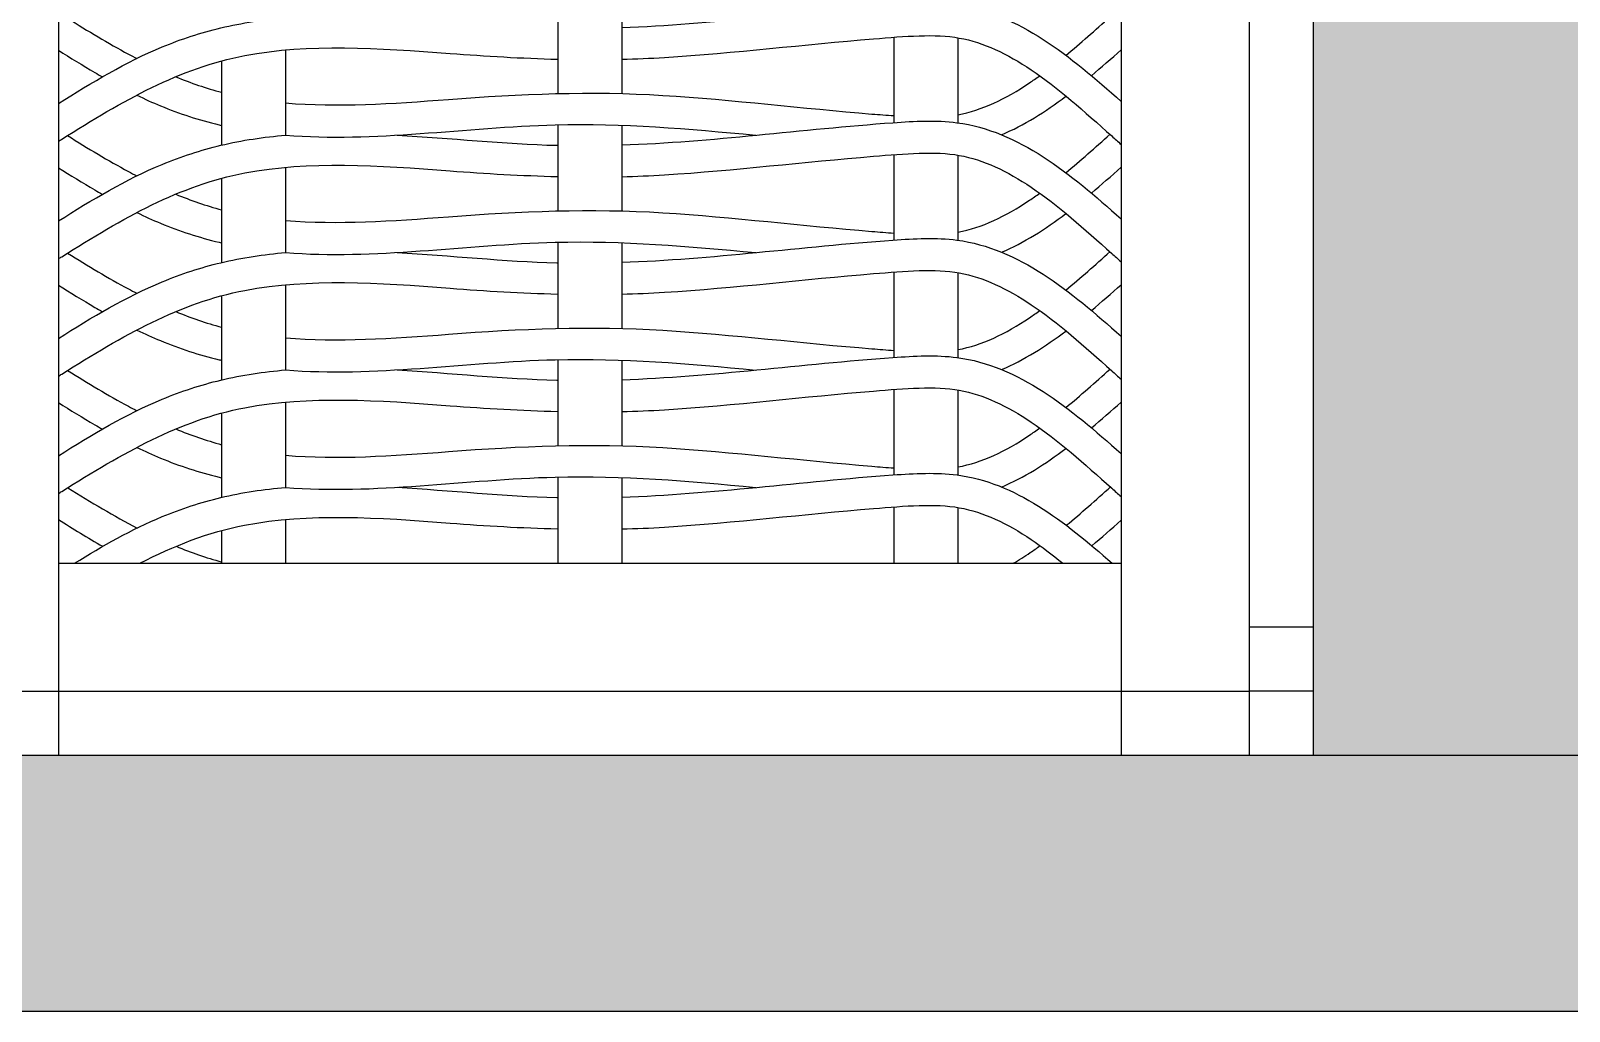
# Model space of a CAD drawing. Header units: millimetres. Extents: x 3409 to 3822, y 896 to 1108.
# Drawn here: x 3728.862 to 3730.064, y 1037.441 to 1038.207 of the extents above; entities that cross this region are included whole.
import ezdxf

# ---------------------------------------------------------------- set-up
doc = ezdxf.new("R2010")
doc.units = ezdxf.units.MM
for name, color, linetype in [('a-epipla', 8, 'Continuous'), ('a-toixoi', 5, 'Continuous'), ('toixoi_provolh', 150, 'Continuous')]:
    doc.layers.add(name, color=color, linetype=linetype)

msp = doc.modelspace()

# ---------------------------------------------------------------- hatches: boundary and pattern name
at = {"layer": 'a-epipla', "true_color": 0xc7c8ca}
h = msp.add_hatch(color=9, dxfattribs=at)
h.dxf.hatch_style = 1
h.paths.add_polyline_path([(3742.7639, 1037.6405), (3676.9639, 1037.6405), (3676.9639, 1037.4405), (3742.7639, 1037.4405)])
at = {"layer": 'toixoi_provolh', "true_color": 0xa7a8aa}
h = msp.add_hatch(color=253, dxfattribs=at)
h.dxf.hatch_style = 1
h.paths.add_polyline_path([(3726.4639, 1040.6405), (3726.4639, 1040.2405)], flags=17)
h.paths.add_polyline_path([(3726.8639, 1040.6405), (3726.4639, 1040.6405), (3726.4639, 1040.2405), (3726.4639, 1037.6405), (3726.8639, 1037.6405)])
h.paths.add_polyline_path([(3729.8639, 1040.6405), (3726.8639, 1040.6405), (3726.8639, 1040.2405), (3729.8639, 1040.2405)])
h.paths.add_polyline_path([(3730.2639, 1040.6405), (3729.8639, 1040.6405), (3729.8639, 1040.2405), (3729.8639, 1037.6405), (3730.2639, 1037.6405)])
h.paths.add_polyline_path([(3733.2639, 1040.6405), (3730.2639, 1040.6405), (3730.2639, 1040.2405), (3733.2639, 1040.2405)])
h.paths.add_polyline_path([(3733.6639, 1040.6405), (3733.2639, 1040.6405), (3733.2639, 1040.2405), (3733.2639, 1037.6405), (3733.6639, 1037.6405)])
h.paths.add_polyline_path([(3736.6639, 1040.6405), (3733.6639, 1040.6405), (3733.6639, 1040.2405), (3736.6639, 1040.2405)])
h.paths.add_polyline_path([(3740.0639, 1040.6405), (3737.0639, 1040.6405), (3737.0639, 1040.2405), (3740.0639, 1040.2405)])
h.paths.add_polyline_path([(3737.0639, 1040.6405), (3736.6639, 1040.6405), (3736.6639, 1040.2405), (3736.6639, 1037.6405), (3737.0639, 1037.6405)])
h.paths.add_polyline_path([(3740.4639, 1040.6405), (3740.0639, 1040.6405), (3740.0639, 1040.2405), (3740.0639, 1037.6405), (3740.4639, 1037.6405)])

# ---------------------------------------------------------------- linework, layer by layer
at = {"layer": 'a-epipla'}
for p, q in [((3729.8139, 1040.1905), (3729.8139, 1037.6905)), ((3728.8839, 1040.0905), (3728.8839, 1037.6405)), ((3729.7139, 1040.0905), (3729.7139, 1037.6405)), ((3729.2739, 1038.2249), (3729.2739, 1038.1575)), ((3729.3239, 1038.2245), (3729.3239, 1038.1575)), ((3729.5364, 1038.2016), (3729.5364, 1038.1348)), ((3729.5864, 1038.2012), (3729.5864, 1038.1347)), ((3729.0614, 1038.1917), (3729.0614, 1038.125)), ((3729.0114, 1038.1831), (3729.0114, 1038.1172)), ((3729.2739, 1038.1331), (3729.2739, 1038.0658)), ((3729.3239, 1038.1327), (3729.3239, 1038.0658)), ((3729.0614, 1038.0999), (3729.0614, 1038.0333)), ((3729.5364, 1038.1098), (3729.5364, 1038.0431)), ((3729.5864, 1038.1094), (3729.5864, 1038.043)), ((3729.0114, 1038.0914), (3729.0114, 1038.0255)), ((3729.2739, 1038.0414), (3729.2739, 1037.974)), ((3729.3239, 1038.041), (3729.3239, 1037.9741)), ((3729.5364, 1038.0181), (3729.5364, 1037.9513)), ((3729.5864, 1038.0177), (3729.5864, 1037.9512)), ((3729.0614, 1038.0082), (3729.0614, 1037.9415)), ((3729.0114, 1037.9996), (3729.0114, 1037.9338)), ((3729.2739, 1037.9496), (3729.2739, 1037.8823)), ((3729.3239, 1037.9492), (3729.3239, 1037.8823)), ((3729.5364, 1037.9263), (3729.5364, 1037.8596)), ((3729.5864, 1037.9259), (3729.5864, 1037.8595)), ((3729.0114, 1037.9079), (3729.0114, 1037.842)), ((3729.0614, 1037.9164), (3729.0614, 1037.8498)), ((3729.2739, 1037.8579), (3729.2739, 1037.7905)), ((3729.3239, 1037.8575), (3729.3239, 1037.7905)), ((3729.0614, 1037.8247), (3729.0614, 1037.7905)), ((3729.5364, 1037.8346), (3729.5364, 1037.7905)), ((3729.5864, 1037.8342), (3729.5864, 1037.7905)), ((3729.0114, 1037.8161), (3729.0114, 1037.7905)), ((3728.8839, 1037.7905), (3729.7139, 1037.7905)), ((3729.8639, 1037.7405), (3729.8139, 1037.7405)), ((3726.9139, 1037.6905), (3729.8139, 1037.6905)), ((3729.8639, 1037.6905), (3729.8139, 1037.6905)), ((3729.8139, 1037.6905), (3729.8139, 1037.6405))]:
    msp.add_line(p, q, dxfattribs=at)
for points, knots in [([(3729.3239, 1038.2092), (3729.3944, 1038.2116), (3729.4804, 1038.2238), (3729.6203, 1038.2314), (3729.6742, 1038.1868), (3729.7139, 1038.1514)], [0.4662693, 0.4662693, 0.4662693, 0.4662693, 0.6786549, 0.7286549, 0.877812, 0.877812, 0.877812, 0.877812]), ([(3728.8839, 1038.1497), (3728.9101, 1038.1662), (3728.9503, 1038.1905), (3729.0117, 1038.2105), (3729.0444, 1038.2153), (3729.0614, 1038.2168)], [0.0125232, 0.0125232, 0.0125232, 0.0125232, 0.1049264, 0.1530593, 0.2047826, 0.2047826, 0.2047826, 0.2047826]), ([(3728.8911, 1038.2164), (3728.907, 1038.2064), (3728.9228, 1038.1969), (3728.9386, 1038.1884), (3728.9408, 1038.1872), (3728.943, 1038.1861), (3728.9451, 1038.185)], [0.00678697, 0.00678697, 0.00678697, 0.00678697, 0.06344334, 0.06344334, 0.06344334, 0.07121295, 0.07121295, 0.07121295, 0.07121295]), ([(3728.8839, 1038.1202), (3728.8848, 1038.1207), (3728.8857, 1038.1213), (3728.8866, 1038.1219), (3728.934, 1038.1519), (3728.9792, 1038.1777), (3729.0796, 1038.1968), (3729.1337, 1038.1932), (3729.2176, 1038.1868), (3729.2457, 1038.1851), (3729.2739, 1038.1844)], [-0.0032083, -0.0032083, -0.0032083, -0.0032083, 0, 0, 0, 0.1674245, 0.1674245, 0.3348489, 0.3348489, 0.4168796, 0.4168796, 0.4168796, 0.4168796]), ([(3729.3239, 1038.1844), (3729.3351, 1038.1846), (3729.3462, 1038.1851), (3729.4124, 1038.1892), (3729.4664, 1038.1959), (3729.545, 1038.2023), (3729.5687, 1038.2044), (3729.6064, 1038.1975), (3729.6249, 1038.1887), (3729.6643, 1038.1621), (3729.6851, 1038.1436), (3729.7066, 1038.1244), (3729.709, 1038.1222), (3729.7114, 1038.12), (3729.7139, 1038.1178)], [0.4655013, 0.4655013, 0.4655013, 0.4655013, 0.498274, 0.498274, 0.6616991, 0.6616991, 0.7352337, 0.7352337, 0.8087683, 0.8087683, 0.8895351, 0.8895351, 0.8895351, 0.8986667, 0.8986667, 0.8986667, 0.8986667]), ([(3728.8839, 1038.1914), (3728.8933, 1038.1854), (3728.9028, 1038.1796), (3728.9124, 1038.174), (3728.9144, 1038.1728), (3728.9163, 1038.1717), (3728.9183, 1038.1706)], [0.01406967, 0.01406967, 0.01406967, 0.01406967, 0.04740122, 0.04740122, 0.04740122, 0.05413463, 0.05413463, 0.05413463, 0.05413463]), ([(3729.5864, 1038.141), (3729.6052, 1038.1445), (3729.6236, 1038.1532), (3729.645, 1038.1677), (3729.6476, 1038.1695), (3729.6503, 1038.1714)], [0.73539871, 0.73539871, 0.73539871, 0.73539871, 0.80876826, 0.80876826, 0.81911219, 0.81911219, 0.81911219, 0.81911219]), ([(3728.9452, 1038.1563), (3728.9513, 1038.1533), (3728.972, 1038.1439), (3728.9945, 1038.1366), (3729.0107, 1038.1328), (3729.0114, 1038.1326)], [0.08463791, 0.08463791, 0.08463791, 0.08463791, 0.10492637, 0.15305927, 0.15507122, 0.15507122, 0.15507122, 0.15507122]), ([(3729.0614, 1038.1502), (3729.1019, 1038.1467), (3729.1446, 1038.1496), (3729.2436, 1038.1573), (3729.3008, 1038.1596), (3729.4111, 1038.1527), (3729.4651, 1038.146), (3729.5251, 1038.1411), (3729.5308, 1038.1407), (3729.5364, 1038.1403)], [0.2038605, 0.2038605, 0.2038605, 0.2038605, 0.3348489, 0.3348489, 0.498274, 0.498274, 0.6616991, 0.6616991, 0.6790294, 0.6790294, 0.6790294, 0.6790294]), ([(3729.3239, 1038.1174), (3729.3944, 1038.1198), (3729.4804, 1038.132), (3729.6203, 1038.1397), (3729.6742, 1038.095), (3729.7139, 1038.0596)], [0.4662693, 0.4662693, 0.4662693, 0.4662693, 0.6786549, 0.7286549, 0.877812, 0.877812, 0.877812, 0.877812]), ([(3728.8839, 1038.058), (3728.9101, 1038.0745), (3728.9503, 1038.0987), (3729.0117, 1038.1188), (3729.0444, 1038.1236), (3729.0614, 1038.125)], [0.0125232, 0.0125232, 0.0125232, 0.0125232, 0.1049264, 0.1530593, 0.2047826, 0.2047826, 0.2047826, 0.2047826]), ([(3728.8911, 1038.1247), (3728.907, 1038.1147), (3728.9228, 1038.1052), (3728.9386, 1038.0967), (3728.9408, 1038.0955), (3728.943, 1038.0944), (3728.9451, 1038.0932)], [0.00678697, 0.00678697, 0.00678697, 0.00678697, 0.06344334, 0.06344334, 0.06344334, 0.07121295, 0.07121295, 0.07121295, 0.07121295]), ([(3729.0614, 1038.125), (3729.1305, 1038.1194), (3729.2556, 1038.1402), (3729.3763, 1038.1301), (3729.4285, 1038.125)], [0.2060573, 0.2060573, 0.2060573, 0.2060573, 0.4155593, 0.5729024, 0.5729024, 0.5729024, 0.5729024]), ([(3729.1485, 1038.1251), (3729.19, 1038.1227), (3729.2321, 1038.1181), (3729.2737, 1038.1171), (3729.2739, 1038.1171)], [0.2917847, 0.2917847, 0.2917847, 0.2917847, 0.4155593, 0.4161946, 0.4161946, 0.4161946, 0.4161946]), ([(3729.3239, 1038.0926), (3729.3351, 1038.0929), (3729.3462, 1038.0933), (3729.4124, 1038.0975), (3729.4664, 1038.1042), (3729.545, 1038.1105), (3729.5687, 1038.1127), (3729.6064, 1038.1058), (3729.6249, 1038.097), (3729.6643, 1038.0704), (3729.6851, 1038.0519), (3729.7066, 1038.0326), (3729.709, 1038.0305), (3729.7114, 1038.0283), (3729.7139, 1038.0261)], [0.4655013, 0.4655013, 0.4655013, 0.4655013, 0.498274, 0.498274, 0.6616991, 0.6616991, 0.7352337, 0.7352337, 0.8087683, 0.8087683, 0.8895351, 0.8895351, 0.8895351, 0.8986667, 0.8986667, 0.8986667, 0.8986667]), ([(3728.8839, 1038.0284), (3728.8848, 1038.029), (3728.8857, 1038.0296), (3728.8866, 1038.0301), (3728.934, 1038.0601), (3728.9792, 1038.086), (3729.0796, 1038.1051), (3729.1337, 1038.1015), (3729.2176, 1038.095), (3729.2457, 1038.0934), (3729.2739, 1038.0927)], [-0.0032083, -0.0032083, -0.0032083, -0.0032083, 0, 0, 0, 0.1674245, 0.1674245, 0.3348489, 0.3348489, 0.4168796, 0.4168796, 0.4168796, 0.4168796]), ([(3728.8839, 1038.0996), (3728.8933, 1038.0937), (3728.9028, 1038.0878), (3728.9124, 1038.0822), (3728.9144, 1038.0811), (3728.9163, 1038.08), (3728.9183, 1038.0788)], [0.01406967, 0.01406967, 0.01406967, 0.01406967, 0.04740122, 0.04740122, 0.04740122, 0.05413463, 0.05413463, 0.05413463, 0.05413463]), ([(3729.5864, 1038.0493), (3729.6052, 1038.0527), (3729.6236, 1038.0615), (3729.645, 1038.0759), (3729.6476, 1038.0778), (3729.6503, 1038.0797)], [0.73539871, 0.73539871, 0.73539871, 0.73539871, 0.80876826, 0.80876826, 0.81911219, 0.81911219, 0.81911219, 0.81911219]), ([(3728.9452, 1038.0646), (3728.9513, 1038.0616), (3728.972, 1038.0522), (3728.9945, 1038.0449), (3729.0107, 1038.041), (3729.0114, 1038.0409)], [0.08463791, 0.08463791, 0.08463791, 0.08463791, 0.10492637, 0.15305927, 0.15507122, 0.15507122, 0.15507122, 0.15507122]), ([(3729.0614, 1038.0584), (3729.1019, 1038.055), (3729.1446, 1038.0579), (3729.2436, 1038.0656), (3729.3008, 1038.0679), (3729.4111, 1038.061), (3729.4651, 1038.0542), (3729.5251, 1038.0494), (3729.5308, 1038.0489), (3729.5364, 1038.0485)], [0.2038605, 0.2038605, 0.2038605, 0.2038605, 0.3348489, 0.3348489, 0.498274, 0.498274, 0.6616991, 0.6616991, 0.6790294, 0.6790294, 0.6790294, 0.6790294]), ([(3729.0614, 1038.0333), (3729.1305, 1038.0277), (3729.2556, 1038.0485), (3729.3763, 1038.0383), (3729.4285, 1038.0333)], [0.2060573, 0.2060573, 0.2060573, 0.2060573, 0.4155593, 0.5729024, 0.5729024, 0.5729024, 0.5729024]), ([(3729.3239, 1038.0257), (3729.3944, 1038.0281), (3729.4804, 1038.0403), (3729.6203, 1038.0479), (3729.6742, 1038.0033), (3729.7139, 1037.9679)], [0.4662693, 0.4662693, 0.4662693, 0.4662693, 0.6786549, 0.7286549, 0.877812, 0.877812, 0.877812, 0.877812]), ([(3728.8839, 1037.9662), (3728.9101, 1037.9827), (3728.9503, 1038.007), (3729.0117, 1038.027), (3729.0444, 1038.0319), (3729.0614, 1038.0333)], [0.0125232, 0.0125232, 0.0125232, 0.0125232, 0.1049264, 0.1530593, 0.2047826, 0.2047826, 0.2047826, 0.2047826]), ([(3728.8911, 1038.0329), (3728.907, 1038.0229), (3728.9228, 1038.0134), (3728.9386, 1038.0049), (3728.9408, 1038.0038), (3728.943, 1038.0026), (3728.9451, 1038.0015)], [0.00678697, 0.00678697, 0.00678697, 0.00678697, 0.06344334, 0.06344334, 0.06344334, 0.07121295, 0.07121295, 0.07121295, 0.07121295]), ([(3729.1485, 1038.0334), (3729.19, 1038.031), (3729.2321, 1038.0264), (3729.2737, 1038.0253), (3729.2739, 1038.0253)], [0.2917847, 0.2917847, 0.2917847, 0.2917847, 0.4155593, 0.4161946, 0.4161946, 0.4161946, 0.4161946]), ([(3729.3239, 1038.0009), (3729.3351, 1038.0011), (3729.3462, 1038.0016), (3729.4124, 1038.0057), (3729.4664, 1038.0125), (3729.545, 1038.0188), (3729.5687, 1038.0209), (3729.6064, 1038.014), (3729.6249, 1038.0052), (3729.6643, 1037.9787), (3729.6851, 1037.9602), (3729.7066, 1037.9409), (3729.709, 1037.9387), (3729.7114, 1037.9365), (3729.7139, 1037.9343)], [0.4655013, 0.4655013, 0.4655013, 0.4655013, 0.498274, 0.498274, 0.6616991, 0.6616991, 0.7352337, 0.7352337, 0.8087683, 0.8087683, 0.8895351, 0.8895351, 0.8895351, 0.8986667, 0.8986667, 0.8986667, 0.8986667]), ([(3728.8839, 1037.9367), (3728.8848, 1037.9372), (3728.8857, 1037.9378), (3728.8866, 1037.9384), (3728.934, 1037.9684), (3728.9792, 1037.9942), (3729.0796, 1038.0133), (3729.1337, 1038.0098), (3729.2176, 1038.0033), (3729.2457, 1038.0016), (3729.2739, 1038.0009)], [-0.0032083, -0.0032083, -0.0032083, -0.0032083, 0, 0, 0, 0.1674245, 0.1674245, 0.3348489, 0.3348489, 0.4168796, 0.4168796, 0.4168796, 0.4168796]), ([(3728.8839, 1038.0079), (3728.8933, 1038.002), (3728.9028, 1037.9961), (3728.9124, 1037.9905), (3728.9144, 1037.9893), (3728.9163, 1037.9882), (3728.9183, 1037.9871)], [0.01406967, 0.01406967, 0.01406967, 0.01406967, 0.04740122, 0.04740122, 0.04740122, 0.05413463, 0.05413463, 0.05413463, 0.05413463]), ([(3729.5864, 1037.9575), (3729.6052, 1037.961), (3729.6236, 1037.9697), (3729.645, 1037.9842), (3729.6476, 1037.986), (3729.6503, 1037.988)], [0.73539871, 0.73539871, 0.73539871, 0.73539871, 0.80876826, 0.80876826, 0.81911219, 0.81911219, 0.81911219, 0.81911219]), ([(3728.9452, 1037.9728), (3728.9513, 1037.9699), (3728.972, 1037.9604), (3728.9945, 1037.9531), (3729.0107, 1037.9493), (3729.0114, 1037.9491)], [0.08463791, 0.08463791, 0.08463791, 0.08463791, 0.10492637, 0.15305927, 0.15507122, 0.15507122, 0.15507122, 0.15507122]), ([(3729.0614, 1037.9667), (3729.1019, 1037.9632), (3729.1446, 1037.9661), (3729.2436, 1037.9738), (3729.3008, 1037.9761), (3729.4111, 1037.9692), (3729.4651, 1037.9625), (3729.5251, 1037.9577), (3729.5308, 1037.9572), (3729.5364, 1037.9568)], [0.2038605, 0.2038605, 0.2038605, 0.2038605, 0.3348489, 0.3348489, 0.498274, 0.498274, 0.6616991, 0.6616991, 0.6790294, 0.6790294, 0.6790294, 0.6790294]), ([(3729.0614, 1037.9416), (3729.1305, 1037.936), (3729.2556, 1037.9567), (3729.3763, 1037.9466), (3729.4285, 1037.9415)], [0.2060573, 0.2060573, 0.2060573, 0.2060573, 0.4155593, 0.5729024, 0.5729024, 0.5729024, 0.5729024]), ([(3729.3239, 1037.9339), (3729.3944, 1037.9364), (3729.4804, 1037.9486), (3729.6203, 1037.9562), (3729.6742, 1037.9116), (3729.7139, 1037.8762)], [0.4662693, 0.4662693, 0.4662693, 0.4662693, 0.6786549, 0.7286549, 0.877812, 0.877812, 0.877812, 0.877812]), ([(3728.8839, 1037.8745), (3728.9101, 1037.891), (3728.9503, 1037.9153), (3729.0117, 1037.9353), (3729.0444, 1037.9401), (3729.0614, 1037.9416)], [0.0125232, 0.0125232, 0.0125232, 0.0125232, 0.1049264, 0.1530593, 0.2047826, 0.2047826, 0.2047826, 0.2047826]), ([(3728.8911, 1037.9412), (3728.907, 1037.9312), (3728.9228, 1037.9217), (3728.9386, 1037.9132), (3728.9408, 1037.912), (3728.943, 1037.9109), (3728.9451, 1037.9097)], [0.00678697, 0.00678697, 0.00678697, 0.00678697, 0.06344334, 0.06344334, 0.06344334, 0.07121295, 0.07121295, 0.07121295, 0.07121295]), ([(3729.1485, 1037.9416), (3729.19, 1037.9392), (3729.2321, 1037.9346), (3729.2737, 1037.9336), (3729.2739, 1037.9336)], [0.2917847, 0.2917847, 0.2917847, 0.2917847, 0.4155593, 0.4161946, 0.4161946, 0.4161946, 0.4161946]), ([(3728.8839, 1037.8449), (3728.8848, 1037.8455), (3728.8857, 1037.8461), (3728.8866, 1037.8467), (3728.934, 1037.8766), (3728.9792, 1037.9025), (3729.0796, 1037.9216), (3729.1337, 1037.918), (3729.2176, 1037.9115), (3729.2457, 1037.9099), (3729.2739, 1037.9092)], [-0.0032083, -0.0032083, -0.0032083, -0.0032083, 0, 0, 0, 0.1674245, 0.1674245, 0.3348489, 0.3348489, 0.4168796, 0.4168796, 0.4168796, 0.4168796]), ([(3729.3239, 1037.9091), (3729.3351, 1037.9094), (3729.3462, 1037.9098), (3729.4124, 1037.914), (3729.4664, 1037.9207), (3729.545, 1037.9271), (3729.5687, 1037.9292), (3729.6064, 1037.9223), (3729.6249, 1037.9135), (3729.6643, 1037.8869), (3729.6851, 1037.8684), (3729.7066, 1037.8492), (3729.709, 1037.847), (3729.7114, 1037.8448), (3729.7139, 1037.8426)], [0.4655013, 0.4655013, 0.4655013, 0.4655013, 0.498274, 0.498274, 0.6616991, 0.6616991, 0.7352337, 0.7352337, 0.8087683, 0.8087683, 0.8895351, 0.8895351, 0.8895351, 0.8986667, 0.8986667, 0.8986667, 0.8986667]), ([(3728.8839, 1037.9161), (3728.8933, 1037.9102), (3728.9028, 1037.9043), (3728.9124, 1037.8987), (3728.9144, 1037.8976), (3728.9163, 1037.8965), (3728.9183, 1037.8954)], [0.01406967, 0.01406967, 0.01406967, 0.01406967, 0.04740122, 0.04740122, 0.04740122, 0.05413463, 0.05413463, 0.05413463, 0.05413463]), ([(3729.5864, 1037.8658), (3729.6052, 1037.8692), (3729.6236, 1037.878), (3729.645, 1037.8924), (3729.6476, 1037.8943), (3729.6503, 1037.8962)], [0.73539871, 0.73539871, 0.73539871, 0.73539871, 0.80876826, 0.80876826, 0.81911219, 0.81911219, 0.81911219, 0.81911219]), ([(3729.0614, 1037.8749), (3729.1019, 1037.8715), (3729.1446, 1037.8744), (3729.2436, 1037.8821), (3729.3008, 1037.8844), (3729.4111, 1037.8775), (3729.4651, 1037.8708), (3729.5251, 1037.8659), (3729.5308, 1037.8654), (3729.5364, 1037.865)], [0.2038605, 0.2038605, 0.2038605, 0.2038605, 0.3348489, 0.3348489, 0.498274, 0.498274, 0.6616991, 0.6616991, 0.6790294, 0.6790294, 0.6790294, 0.6790294]), ([(3728.9452, 1037.8811), (3728.9513, 1037.8781), (3728.972, 1037.8687), (3728.9945, 1037.8614), (3729.0107, 1037.8576), (3729.0114, 1037.8574)], [0.08463791, 0.08463791, 0.08463791, 0.08463791, 0.10492637, 0.15305927, 0.15507122, 0.15507122, 0.15507122, 0.15507122]), ([(3729.3239, 1037.8422), (3729.3944, 1037.8446), (3729.4804, 1037.8568), (3729.6174, 1037.8643), (3729.6695, 1037.8236), (3729.707, 1037.7905)], [0.4662693, 0.4662693, 0.4662693, 0.4662693, 0.6786549, 0.7286549, 0.8691827, 0.8691827, 0.8691827, 0.8691827]), ([(3728.8964, 1037.7905), (3728.9185, 1037.8042), (3728.955, 1037.825), (3729.0117, 1037.8435), (3729.0444, 1037.8484), (3729.0614, 1037.8498)], [0.0271609, 0.0271609, 0.0271609, 0.0271609, 0.1049264, 0.1530593, 0.2047826, 0.2047826, 0.2047826, 0.2047826]), ([(3729.0614, 1037.8498), (3729.1305, 1037.8442), (3729.2556, 1037.865), (3729.3763, 1037.8549), (3729.4285, 1037.8498)], [0.2060573, 0.2060573, 0.2060573, 0.2060573, 0.4155593, 0.5729024, 0.5729024, 0.5729024, 0.5729024]), ([(3729.1485, 1037.8499), (3729.19, 1037.8475), (3729.2321, 1037.8429), (3729.2737, 1037.8419), (3729.2739, 1037.8419)], [0.2917847, 0.2917847, 0.2917847, 0.2917847, 0.4155593, 0.4161946, 0.4161946, 0.4161946, 0.4161946]), ([(3729.3239, 1037.8174), (3729.3351, 1037.8176), (3729.3462, 1037.8181), (3729.4124, 1037.8222), (3729.4664, 1037.829), (3729.545, 1037.8353), (3729.5687, 1037.8374), (3729.6064, 1037.8305), (3729.6249, 1037.8218), (3729.6519, 1037.8035), (3729.6601, 1037.7973), (3729.6684, 1037.7905)], [0.4655013, 0.4655013, 0.4655013, 0.4655013, 0.498274, 0.498274, 0.6616991, 0.6616991, 0.7352337, 0.7352337, 0.8087683, 0.8087683, 0.8409143, 0.8409143, 0.8409143, 0.8409143]), ([(3728.9475, 1037.7905), (3728.9741, 1037.8042), (3729.0009, 1037.8149), (3729.0796, 1037.8299), (3729.1337, 1037.8263), (3729.2176, 1037.8198), (3729.2457, 1037.8181), (3729.2739, 1037.8175)], [0.0724651, 0.0724651, 0.0724651, 0.0724651, 0.1674245, 0.1674245, 0.3348489, 0.3348489, 0.4168796, 0.4168796, 0.4168796, 0.4168796]), ([(3729.6297, 1037.7905), (3729.6341, 1037.7931), (3729.6385, 1037.7959), (3729.6455, 1037.8006), (3729.6481, 1037.8024), (3729.6506, 1037.8042)], [0.79137632, 0.79137632, 0.79137632, 0.79137632, 0.80876826, 0.80876826, 0.8187489, 0.8187489, 0.8187489, 0.8187489])]:
    msp.add_open_spline(points, degree=3, knots=knots, dxfattribs=at)
for points in [[(3729.6707, 1038.1874), (3729.6821, 1038.1968), (3729.6936, 1038.2071), (3729.7053, 1038.2175)], [(3729.6907, 1038.1715), (3729.6985, 1038.1781), (3729.7062, 1038.1849), (3729.7139, 1038.1917)], [(3728.9756, 1038.1707), (3728.9874, 1038.1658), (3728.9993, 1038.1617), (3729.0114, 1038.1585)], [(3729.6205, 1038.1254), (3729.638, 1038.1327), (3729.6547, 1038.1433), (3729.6708, 1038.1555)], [(3729.6707, 1038.0957), (3729.6821, 1038.1051), (3729.6936, 1038.1153), (3729.7053, 1038.1258)], [(3729.6907, 1038.0798), (3729.6985, 1038.0863), (3729.7062, 1038.0931), (3729.7139, 1038.1)], [(3728.9756, 1038.0789), (3728.9874, 1038.0741), (3728.9993, 1038.0699), (3729.0114, 1038.0667)], [(3729.6205, 1038.0336), (3729.638, 1038.041), (3729.6547, 1038.0516), (3729.6708, 1038.0638)], [(3729.6707, 1038.0039), (3729.6821, 1038.0133), (3729.6936, 1038.0236), (3729.7053, 1038.0341)], [(3729.6907, 1037.988), (3729.6985, 1037.9946), (3729.7062, 1038.0014), (3729.7139, 1038.0082)], [(3728.9756, 1037.9872), (3728.9874, 1037.9823), (3728.9993, 1037.9782), (3729.0114, 1037.975)], [(3729.6205, 1037.9419), (3729.638, 1037.9493), (3729.6547, 1037.9598), (3729.6708, 1037.972)], [(3729.6707, 1037.9122), (3729.6821, 1037.9216), (3729.6936, 1037.9318), (3729.7053, 1037.9423)], [(3729.6907, 1037.8963), (3729.6985, 1037.9028), (3729.7062, 1037.9096), (3729.7139, 1037.9165)], [(3728.9756, 1037.8955), (3728.9874, 1037.8906), (3728.9993, 1037.8865), (3729.0114, 1037.8832)], [(3729.6205, 1037.8501), (3729.638, 1037.8575), (3729.6547, 1037.8681), (3729.6708, 1037.8803)], [(3728.8913, 1037.8496), (3728.9095, 1037.8382), (3728.9274, 1037.8275), (3728.9454, 1037.8181)], [(3729.6711, 1037.8202), (3729.6826, 1037.8296), (3729.6941, 1037.84), (3729.7059, 1037.8505)], [(3728.8839, 1037.8247), (3728.8953, 1037.8176), (3728.9068, 1037.8105), (3728.9185, 1037.8038)], [(3729.6911, 1037.8042), (3729.6987, 1037.8107), (3729.7063, 1037.8174), (3729.7139, 1037.8241)], [(3728.9759, 1037.8038), (3728.9875, 1037.799), (3728.9993, 1037.7948), (3729.0114, 1037.7916)]]:
    msp.add_open_spline(points, degree=3, dxfattribs=at)
at = {"layer": 'a-toixoi'}
for p, q in [((3676.9639, 1037.6405), (3742.7639, 1037.6405)), ((3676.3639, 1037.4405), (3743.3639, 1037.4405))]:
    msp.add_line(p, q, dxfattribs=at)
at = {"layer": 'toixoi_provolh'}
msp.add_line((3729.8639, 1040.6405), (3729.8639, 1037.6405), dxfattribs=at)

doc.saveas('drawing.dxf')
